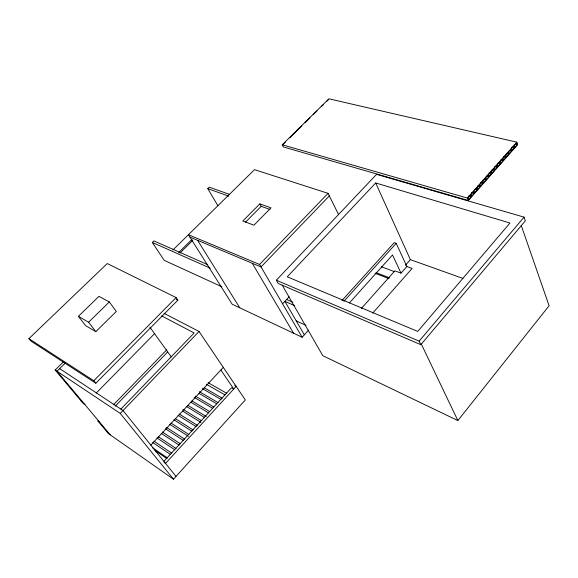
<?xml version="1.0" encoding="UTF-8"?>
<svg xmlns="http://www.w3.org/2000/svg" width="578" height="578" viewBox="0 0 578 578"><rect width="100%" height="100%" fill="white"/><g stroke="black" fill="none" stroke-linecap="round" stroke-linejoin="round"><path stroke-width="0.87" d="M282.129 285.033L322.77 355.665L457.855 420.567L549.1 305.769L521.255 225.507M420.849 344.69L525.323 220.839L524.051 217.126L376.56 174.346L276.349 280.214L278.249 283.495L420.849 344.69L419.144 341.136L276.349 280.214M419.144 341.136L524.051 217.126M372.731 313.088L412.092 268.438L406.854 266.53L396.219 243.316L394.254 242.637L341.974 300.524M468.274 200.508L467.335 198.052L516.819 142.159L328.904 98.802L282.252 144.782L283.357 146.942L468.274 200.508L517.635 144.644L516.819 142.159M361.373 308.479L394.846 270.844L401.009 273.141L406.854 266.53M471.28 196.701L468.888 199.41L468.18 197.568L470.579 194.858L471.28 196.701L468.686 195.956M474.227 193.363L471.843 196.065L471.142 194.222L473.534 191.52L474.227 193.363L471.626 192.633M477.168 190.039L474.791 192.727L474.097 190.885L476.482 188.197L477.168 190.039L474.567 189.317M480.094 186.723L477.724 189.403L477.038 187.561L479.415 184.881L480.094 186.723L477.493 186.008M483.013 183.428L480.65 186.094L479.971 184.245L482.334 181.579L483.013 183.428L480.405 182.72M485.917 180.134L483.569 182.793L482.89 180.95L485.245 178.284L485.917 180.134L483.309 179.433M488.815 176.861L486.474 179.512L485.802 177.656L488.15 175.004L488.815 176.861L486.206 176.167M491.697 173.595L489.364 176.232L488.699 174.383L491.04 171.738L491.697 173.595L489.089 172.909M494.58 170.337L492.254 172.974L491.589 171.117L493.923 168.487L494.58 170.337L491.965 169.665M497.441 167.1L495.122 169.722L494.472 167.866L496.791 165.243L497.441 167.1L494.826 166.428M500.295 163.863L497.99 166.478L497.34 164.622L499.652 162.006L500.295 163.863L497.68 163.206M503.142 160.648L500.844 163.249L500.201 161.392L502.506 158.791L503.142 160.648L500.519 159.998M505.981 157.44L503.684 160.034L503.048 158.177L505.345 155.576L505.981 157.44L503.359 156.797M508.806 154.239L506.516 156.826L505.887 154.969L508.178 152.382L508.806 154.239L507.05 153.82M511.617 151.06L509.341 153.632L508.712 151.768L510.995 149.196L511.617 151.06L509.868 150.641M514.427 147.881L512.159 150.453L511.53 148.589L513.806 146.017L514.427 147.881L511.797 147.26M517.216 144.717L514.962 147.282L514.341 145.41L516.609 142.853L517.216 144.717L515.468 144.312M405.453 265.201L410.38 259.645L375.693 182.973L287.244 276.811L417.728 331.432L509.962 223.014L375.693 182.973M349.372 302.98L392.52 254.934L401.009 273.141M343.91 301.333L396.219 243.316M99.698 422.251L97.834 420.957L108.389 433.558L173.479 479.198L245.318 399.94L199.027 331.476L164.087 313.334M302.135 337.256L259.573 264.449L188.414 234.719L232.204 304.245L302.135 337.256L308.58 330.139M163.993 461.251L231.518 387.744L233.765 389.001L220.854 370.014M150.851 445.132L223.303 367.384M282.57 303.79L289.036 296.854M63.515 361.763L55.156 370.007L120.26 413.429L199.027 331.476M329.33 195.891L261.032 266.949L189.916 237.096M259.573 264.449L328.058 193.334L338.542 214.503M120.867 409.101L194.179 332.957L161.623 315.906M113.505 404.781L166.782 349.762M115.268 406.146L167.685 351.93M96.215 393.062L154.564 333.665M95.832 383.236L177.851 300.163L176.109 297.576L107.262 263.539L28.9 338.657L30.901 341.042L95.832 383.236L93.817 380.736L28.9 338.657M93.817 380.736L176.109 297.576M259.847 203.875L242.818 220.991L253.901 225.196L271.017 207.842L259.847 203.875L261.213 206.332L269.984 209.467M245.491 222.176L261.213 206.332M178.681 252.557L192.069 239.321M180.011 252.998L192.741 240.397M283.076 144.406L285.33 142.188M289.751 137.824L290.871 136.726M291.399 136.206L293.631 134.002M294.151 133.489L296.377 131.293M296.904 130.78L299.122 128.591M299.642 128.078L301.853 125.896M305.097 122.702L307.294 120.535M307.814 120.022L310.003 117.861M313.218 114.697L315.393 112.551M315.906 112.045L316.997 110.969M321.267 106.764L323.42 104.632M326.592 101.511L328.738 99.394M95.832 331.642L116.315 311.426L109.314 301.947L98.954 296.348L78.377 316.332L85.623 325.66L95.832 331.642L88.586 322.242L78.377 316.332M65.401 362.948L57.005 371.242L110.246 434.866M172.93 249.978L254.515 169.665L328.058 193.334M88.586 322.242L109.314 301.947M221.894 286.789L164.195 260.331L152.31 242.449L153.907 240.896L207.74 264.673M217.884 205.732L207.784 188.638L209.287 187.178L229.488 194.381M282.252 144.782L467.335 198.052M410.38 259.645L463 278.444M207.784 188.638L228.801 196.18M381.487 266.819L394.579 271.703M376.076 272.693L389.24 277.7M375.021 273.264L388.994 278.596M286.58 299.491L292.714 302.2M152.31 242.449L210.168 268.149M294.729 305.711L284.867 301.333L304.339 334.828M296.232 320.877L306.022 325.371M176.254 299.368L177.851 300.163M234.654 385.562L236.156 386.393L165.546 463.404L164.101 462.407M208.116 382.672L226.749 393.293M206.317 384.211L225.015 394.911M204.2 387.759L222.096 398.098M202.264 388.553L220.926 399.369M199.359 391.667L217.985 402.57M198.976 393.372L216.815 403.849M195.285 396.046L213.867 407.057M194.114 397.303L212.682 408.35M191.961 400.908L209.727 411.572M190.783 402.172L208.535 412.865M187.843 405.33L206.332 416.572M186.665 406.594L204.374 417.403M182.937 409.296L201.39 420.654M182.525 411.045L200.956 422.431M179.18 413.993L197.351 425.321M177.995 415.271L196.152 426.636M175.77 418.949L193.139 429.916M173.819 419.751L191.932 431.231M170.828 422.966L188.905 434.526M169.621 424.252L188.442 436.332M166.616 427.482L184.649 439.164M165.416 428.775L183.436 440.494M162.396 432.019L180.379 443.817M161.183 433.319L179.158 445.147M59.657 368.627L123.042 410.539L176.001 476.409M158.155 436.571L176.088 448.492M156.934 437.878L174.859 449.829M153.893 441.144L171.782 453.188M152.671 442.459L170.546 454.532M152.585 447.769L167.447 457.906M154.94 450.457L166.832 458.578M84.901 404.571L83.044 403.3L55.156 370.007M120.26 413.429L173.479 479.198M149.832 327.076L171.326 357.009M197.582 240.318L239.783 307.814M252.261 263.272L293.545 333.195M421.29 344.026L457.855 420.567"/></g></svg>
